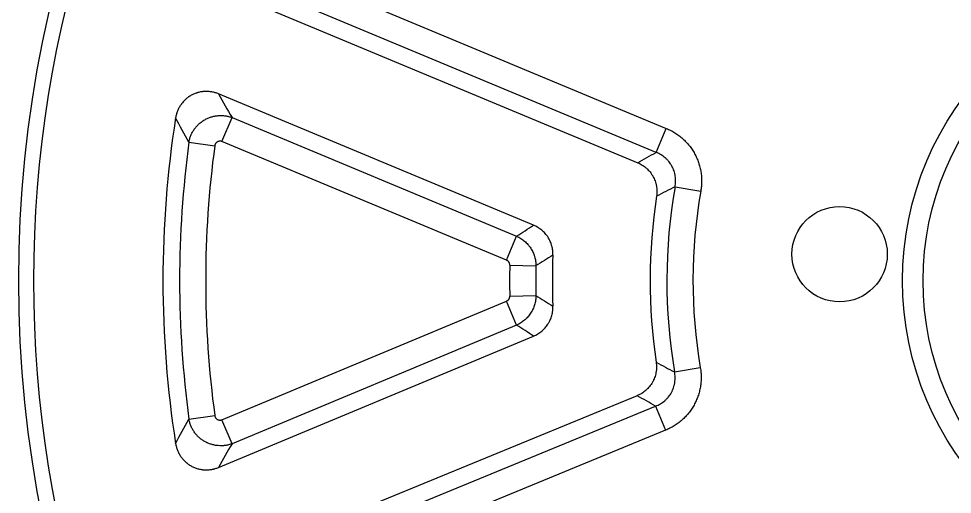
# Model space of a CAD drawing. Header units: millimetres. Extents: x -5 to 579, y 15 to 400.
# Drawn here: x 13.5 to 101.6, y 126.1 to 171.1 of the extents above; entities that cross this region are included whole.
import ezdxf

# ---------------------------------------------------------------- set-up
doc = ezdxf.new("R2010")
doc.units = ezdxf.units.MM
doc.layers.add('1', color=7, linetype='Continuous', true_color=0xffffff)

msp = doc.modelspace()

# ---------------------------------------------------------------- linework, layer by layer
at = {"layer": '1'}
for p, q in [((36.579, 176.588), (74.625, 160.718)), ((73.677, 158.446), (35.631, 174.316)), ((33.671, 173.427), (71.921, 157.472)), ((62.099, 151.565), (32.358, 163.971)), ((32.675, 159.465), (33.623, 161.737)), ((33.623, 161.737), (60.492, 150.529)), ((73.677, 158.446), (74.625, 160.718)), ((29.558, 159.407), (31.998, 159.076)), ((59.544, 148.257), (32.675, 159.465)), ((75.449, 155.208), (77.874, 154.782)), ((59.544, 148.257), (60.492, 150.529)), ((59.847, 147.792), (62.308, 147.737)), ((59.847, 144.865), (62.308, 144.92)), ((32.675, 133.192), (59.544, 144.4)), ((60.492, 142.128), (59.544, 144.4)), ((60.492, 142.128), (33.623, 130.92)), ((32.358, 128.686), (62.099, 141.091)), ((75.406, 137.7), (77.833, 138.114)), ((71.866, 135.454), (33.538, 119.689)), ((35.493, 118.79), (73.617, 134.471)), ((73.617, 134.471), (74.554, 132.194)), ((29.558, 133.25), (31.998, 133.58)), ((33.623, 130.92), (32.675, 133.192)), ((74.554, 132.194), (36.43, 116.513))]:
    msp.add_line(p, q, dxfattribs=at)
for centre, radius in [((125.984, 146.328), 112.5), ((125.984, 146.328), 29.056), ((125.984, 146.328), 27.116), ((90.984, 148.828), 4.5)]:
    msp.add_circle(centre, radius, dxfattribs=at)
for radius, start, end in [(111.102, 161.78034, 198.21966), (98.884, 171.05475, 188.94525), (97.309, 172.27576, 187.72424), (94.847, 172.27576, 187.72424), (51.309, 170.0342, 189.68117), (52.884, 171.33085, 188.38452), (48.847, 170.0342, 189.68117), (62.116, 177.78899, 182.21101), (66.153, 178.73266, 181.26734), (63.691, 178.73266, 181.26734)]:
    msp.add_arc((125.984, 146.328), radius, start, end, dxfattribs=at)
for points, knots in [([(32.358, 163.971), (32.254, 164.015), (32.044, 164.089), (31.827, 164.14), (31.608, 164.179), (31.497, 164.193), (31.357, 164.202), (31.329, 164.203), (31.272, 164.206), (31.188, 164.207), (31.105, 164.206), (30.938, 164.198), (30.828, 164.186), (30.608, 164.15), (30.499, 164.126), (30.364, 164.087), (30.337, 164.079), (30.283, 164.062), (30.203, 164.036), (30.125, 164.006), (29.971, 163.942), (29.871, 163.894), (29.677, 163.785), (29.582, 163.725), (29.445, 163.626), (29.401, 163.592), (29.314, 163.521), (29.272, 163.485), (29.148, 163.372), (29.071, 163.293), (28.961, 163.166), (28.908, 163.102), (28.858, 163.034), (28.825, 162.989), (28.808, 162.966), (28.729, 162.85), (28.671, 162.754), (28.567, 162.558), (28.52, 162.456), (28.459, 162.301), (28.43, 162.222), (28.405, 162.142), (28.388, 162.088), (28.381, 162.061), (28.344, 161.925), (28.32, 161.815), (28.303, 161.704)], [0, 0, 0, 0, 0.0625, 0.125, 0.125, 0.1875, 0.1875, 0.203125, 0.203125, 0.21875, 0.25, 0.25, 0.3125, 0.3125, 0.375, 0.375, 0.390625, 0.390625, 0.40625, 0.4375, 0.4375, 0.5, 0.5, 0.5625, 0.5625, 0.59375, 0.59375, 0.625, 0.625, 0.6875, 0.6875, 0.71875, 0.734375, 0.734375, 0.75, 0.75, 0.8125, 0.8125, 0.875, 0.875, 0.90625, 0.921875, 0.921875, 0.9375, 0.9375, 1, 1, 1, 1]), ([(29.558, 159.407), (29.577, 159.517), (29.601, 159.625), (29.647, 159.785), (29.664, 159.839), (29.701, 159.944), (29.721, 159.996), (29.784, 160.149), (29.88, 160.348), (29.998, 160.537), (30.079, 160.652), (30.095, 160.674), (30.129, 160.72), (30.18, 160.786), (30.234, 160.85), (30.344, 160.976), (30.5, 161.134), (30.674, 161.276), (30.788, 161.359), (30.811, 161.375), (30.858, 161.407), (30.928, 161.454), (30.999, 161.497), (31.145, 161.58), (31.244, 161.63), (31.449, 161.719), (31.554, 161.759), (31.769, 161.826), (31.878, 161.853), (32.096, 161.895), (32.206, 161.91), (32.428, 161.929), (32.539, 161.932), (32.707, 161.927), (32.763, 161.924), (32.873, 161.915), (32.928, 161.908), (33.093, 161.885), (33.201, 161.864), (33.414, 161.81), (33.519, 161.776), (33.623, 161.737)], [0, 0, 0, 0, 0.0625, 0.0625, 0.09375, 0.09375, 0.125, 0.125, 0.1875, 0.25, 0.25, 0.265625, 0.265625, 0.28125, 0.3125, 0.3125, 0.375, 0.4375, 0.4375, 0.453125, 0.453125, 0.46875, 0.5, 0.5, 0.5625, 0.5625, 0.625, 0.625, 0.6875, 0.6875, 0.75, 0.75, 0.8125, 0.8125, 0.84375, 0.84375, 0.875, 0.875, 0.9375, 0.9375, 1, 1, 1, 1]), ([(74.625, 160.718), (74.767, 160.659), (75.044, 160.53), (75.439, 160.303), (75.689, 160.131), (75.932, 159.948), (76.05, 159.851), (76.279, 159.646), (76.389, 159.539), (76.598, 159.317), (76.796, 159.088), (76.975, 158.842), (77.101, 158.652), (77.142, 158.588), (77.221, 158.457), (77.26, 158.39), (77.37, 158.188), (77.438, 158.051), (77.561, 157.772), (77.671, 157.49), (77.757, 157.199), (77.832, 156.903), (77.862, 156.754), (77.912, 156.45), (77.93, 156.298), (77.953, 155.995), (77.963, 155.691), (77.941, 155.236), (77.901, 154.933), (77.874, 154.782)], [0, 0, 0, 0, 0.0625, 0.125, 0.1875, 0.1875, 0.25, 0.25, 0.3125, 0.3125, 0.375, 0.4375, 0.4375, 0.46875, 0.46875, 0.5, 0.5, 0.5625, 0.5625, 0.625, 0.6875, 0.6875, 0.75, 0.75, 0.8125, 0.8125, 0.875, 0.9375, 1, 1, 1, 1]), ([(32.675, 159.465), (32.64, 159.479), (32.604, 159.49), (32.549, 159.5), (32.53, 159.502), (32.492, 159.504), (32.473, 159.504), (32.417, 159.501), (32.38, 159.495), (32.307, 159.474), (32.272, 159.459), (32.224, 159.431), (32.208, 159.421), (32.177, 159.398), (32.148, 159.374), (32.122, 159.347), (32.104, 159.325), (32.098, 159.318), (32.087, 159.302), (32.082, 159.295), (32.056, 159.255), (32.039, 159.222), (32.019, 159.169), (32.013, 159.151), (32.004, 159.114), (32, 159.095), (31.998, 159.076)], [0, 0, 0, 0, 0.125, 0.125, 0.1875, 0.1875, 0.25, 0.25, 0.375, 0.375, 0.5, 0.5, 0.5625, 0.5625, 0.625, 0.6875, 0.6875, 0.71875, 0.71875, 0.75, 0.75, 0.875, 0.875, 0.9375, 0.9375, 1, 1, 1, 1]), ([(75.449, 155.208), (75.482, 155.373), (75.5, 155.538), (75.509, 155.871), (75.499, 156.037), (75.468, 156.246), (75.461, 156.288), (75.445, 156.37), (75.436, 156.411), (75.407, 156.533), (75.384, 156.613), (75.305, 156.85), (75.239, 157.003), (75.137, 157.189), (75.116, 157.226), (75.072, 157.298), (75.05, 157.333), (74.98, 157.437), (74.881, 157.571), (74.771, 157.696), (74.683, 157.787), (74.654, 157.816), (74.593, 157.874), (74.562, 157.902), (74.402, 158.041), (74.267, 158.139), (73.983, 158.31), (73.833, 158.384), (73.677, 158.446)], [0, 0, 0, 0, 0.125, 0.125, 0.25, 0.25, 0.28125, 0.28125, 0.3125, 0.3125, 0.375, 0.375, 0.5, 0.5, 0.53125, 0.53125, 0.5625, 0.5625, 0.625, 0.6875, 0.6875, 0.71875, 0.71875, 0.75, 0.75, 0.875, 0.875, 1, 1, 1, 1]), ([(71.921, 157.472), (72.073, 157.408), (72.218, 157.333), (72.425, 157.203), (72.493, 157.157), (72.591, 157.084), (72.623, 157.059), (72.687, 157.007), (72.718, 156.98), (72.872, 156.844), (72.985, 156.726), (73.138, 156.536), (73.211, 156.438), (73.289, 156.317), (73.321, 156.265), (73.342, 156.229), (73.352, 156.211), (73.443, 156.05), (73.51, 155.901), (73.593, 155.672), (73.617, 155.594), (73.649, 155.476), (73.658, 155.436), (73.676, 155.356), (73.684, 155.316), (73.721, 155.113), (73.736, 154.951), (73.74, 154.625), (73.729, 154.463), (73.704, 154.3)], [0, 0, 0, 0, 0.125, 0.125, 0.1875, 0.1875, 0.21875, 0.21875, 0.25, 0.25, 0.375, 0.375, 0.4375, 0.46875, 0.484375, 0.484375, 0.5, 0.5, 0.625, 0.625, 0.6875, 0.6875, 0.71875, 0.71875, 0.75, 0.75, 0.875, 0.875, 1, 1, 1, 1]), ([(63.914, 148.725), (63.92, 148.875), (63.909, 149.174), (63.854, 149.467), (63.805, 149.648), (63.795, 149.684), (63.772, 149.756), (63.737, 149.863), (63.696, 149.967), (63.605, 150.171), (63.535, 150.302), (63.435, 150.46), (63.414, 150.491), (63.371, 150.552), (63.349, 150.583), (63.282, 150.673), (63.234, 150.731), (63.087, 150.9), (62.98, 151.004), (62.809, 151.147), (62.75, 151.193), (62.658, 151.259), (62.627, 151.28), (62.565, 151.322), (62.533, 151.342), (62.372, 151.439), (62.239, 151.507), (62.099, 151.565)], [0, 0, 0, 0, 0.125, 0.25, 0.25, 0.28125, 0.28125, 0.3125, 0.375, 0.375, 0.5, 0.5, 0.53125, 0.53125, 0.5625, 0.5625, 0.625, 0.625, 0.75, 0.75, 0.8125, 0.8125, 0.84375, 0.84375, 0.875, 0.875, 1, 1, 1, 1]), ([(60.492, 150.529), (60.627, 150.47), (60.757, 150.401), (60.945, 150.284), (61.006, 150.242), (61.125, 150.155), (61.183, 150.11), (61.35, 149.967), (61.454, 149.865), (61.576, 149.727), (61.599, 149.699), (61.646, 149.642), (61.669, 149.613), (61.736, 149.524), (61.778, 149.464), (61.898, 149.279), (61.969, 149.151), (62.061, 148.951), (62.089, 148.883), (62.128, 148.78), (62.14, 148.745), (62.164, 148.675), (62.175, 148.639), (62.227, 148.463), (62.258, 148.32), (62.299, 148.031), (62.309, 147.885), (62.308, 147.737)], [0, 0, 0, 0, 0.125, 0.125, 0.1875, 0.1875, 0.25, 0.25, 0.375, 0.375, 0.40625, 0.40625, 0.4375, 0.4375, 0.5, 0.5, 0.625, 0.625, 0.6875, 0.6875, 0.71875, 0.71875, 0.75, 0.75, 0.875, 0.875, 1, 1, 1, 1]), ([(59.847, 147.792), (59.847, 147.816), (59.845, 147.865), (59.835, 147.913), (59.825, 147.949), (59.821, 147.961), (59.813, 147.984), (59.808, 147.995), (59.793, 148.029), (59.781, 148.05), (59.754, 148.091), (59.739, 148.111), (59.707, 148.148), (59.689, 148.165), (59.661, 148.188), (59.651, 148.196), (59.631, 148.21), (59.621, 148.217), (59.589, 148.236), (59.567, 148.247), (59.544, 148.257)], [0, 0, 0, 0, 0.125, 0.25, 0.25, 0.3125, 0.3125, 0.375, 0.375, 0.5, 0.5, 0.625, 0.625, 0.75, 0.75, 0.8125, 0.8125, 0.875, 0.875, 1, 1, 1, 1]), ([(59.544, 144.4), (59.567, 144.409), (59.611, 144.432), (59.651, 144.46), (59.679, 144.484), (59.688, 144.492), (59.706, 144.509), (59.715, 144.518), (59.739, 144.545), (59.754, 144.565), (59.781, 144.606), (59.793, 144.628), (59.813, 144.672), (59.821, 144.695), (59.832, 144.731), (59.834, 144.743), (59.839, 144.767), (59.841, 144.779), (59.846, 144.816), (59.847, 144.84), (59.847, 144.865)], [0, 0, 0, 0, 0.125, 0.25, 0.25, 0.3125, 0.3125, 0.375, 0.375, 0.5, 0.5, 0.625, 0.625, 0.75, 0.75, 0.8125, 0.8125, 0.875, 0.875, 1, 1, 1, 1]), ([(62.308, 144.92), (62.309, 144.772), (62.299, 144.625), (62.268, 144.406), (62.254, 144.333), (62.223, 144.189), (62.205, 144.118), (62.143, 143.908), (62.091, 143.771), (62.014, 143.604), (61.998, 143.571), (61.965, 143.505), (61.947, 143.472), (61.894, 143.375), (61.856, 143.312), (61.735, 143.127), (61.647, 143.011), (61.502, 142.846), (61.451, 142.792), (61.372, 142.715), (61.345, 142.689), (61.291, 142.64), (61.263, 142.615), (61.122, 142.496), (61.004, 142.41), (60.757, 142.255), (60.627, 142.187), (60.492, 142.128)], [0, 0, 0, 0, 0.125, 0.125, 0.1875, 0.1875, 0.25, 0.25, 0.375, 0.375, 0.40625, 0.40625, 0.4375, 0.4375, 0.5, 0.5, 0.625, 0.625, 0.6875, 0.6875, 0.71875, 0.71875, 0.75, 0.75, 0.875, 0.875, 1, 1, 1, 1]), ([(62.099, 141.091), (62.239, 141.149), (62.505, 141.285), (62.747, 141.458), (62.891, 141.578), (62.919, 141.603), (62.975, 141.653), (63.057, 141.731), (63.134, 141.812), (63.282, 141.979), (63.371, 142.098), (63.472, 142.255), (63.492, 142.287), (63.53, 142.352), (63.548, 142.385), (63.602, 142.484), (63.634, 142.552), (63.725, 142.756), (63.775, 142.897), (63.833, 143.112), (63.85, 143.185), (63.871, 143.296), (63.877, 143.333), (63.889, 143.407), (63.893, 143.445), (63.915, 143.631), (63.92, 143.781), (63.914, 143.932)], [0, 0, 0, 0, 0.125, 0.25, 0.25, 0.28125, 0.28125, 0.3125, 0.375, 0.375, 0.5, 0.5, 0.53125, 0.53125, 0.5625, 0.5625, 0.625, 0.625, 0.75, 0.75, 0.8125, 0.8125, 0.84375, 0.84375, 0.875, 0.875, 1, 1, 1, 1]), ([(73.665, 138.617), (73.689, 138.454), (73.7, 138.291), (73.695, 138.046), (73.69, 137.965), (73.678, 137.843), (73.673, 137.802), (73.662, 137.721), (73.655, 137.68), (73.617, 137.478), (73.574, 137.321), (73.491, 137.092), (73.46, 137.016), (73.408, 136.905), (73.381, 136.85), (73.352, 136.795), (73.333, 136.759), (73.323, 136.741), (73.231, 136.58), (73.139, 136.446), (72.985, 136.257), (72.904, 136.166), (72.817, 136.079), (72.757, 136.022), (72.727, 135.995), (72.572, 135.859), (72.441, 135.762), (72.164, 135.591), (72.019, 135.517), (71.866, 135.454)], [0, 0, 0, 0, 0.125, 0.125, 0.1875, 0.1875, 0.21875, 0.21875, 0.25, 0.25, 0.375, 0.375, 0.4375, 0.4375, 0.46875, 0.484375, 0.484375, 0.5, 0.5, 0.625, 0.625, 0.6875, 0.71875, 0.71875, 0.75, 0.75, 0.875, 0.875, 1, 1, 1, 1]), ([(73.617, 134.471), (73.774, 134.532), (73.924, 134.605), (74.209, 134.775), (74.345, 134.872), (74.505, 135.01), (74.536, 135.038), (74.597, 135.096), (74.627, 135.125), (74.715, 135.215), (74.77, 135.277), (74.928, 135.471), (75.022, 135.609), (75.125, 135.794), (75.144, 135.832), (75.182, 135.907), (75.199, 135.945), (75.25, 136.06), (75.311, 136.215), (75.357, 136.375), (75.387, 136.497), (75.396, 136.538), (75.412, 136.62), (75.42, 136.662), (75.451, 136.87), (75.462, 137.037), (75.455, 137.369), (75.437, 137.535), (75.406, 137.7)], [0, 0, 0, 0, 0.125, 0.125, 0.25, 0.25, 0.28125, 0.28125, 0.3125, 0.3125, 0.375, 0.375, 0.5, 0.5, 0.53125, 0.53125, 0.5625, 0.5625, 0.625, 0.6875, 0.6875, 0.71875, 0.71875, 0.75, 0.75, 0.875, 0.875, 1, 1, 1, 1]), ([(77.833, 138.114), (77.859, 137.962), (77.897, 137.659), (77.917, 137.204), (77.906, 136.901), (77.881, 136.597), (77.862, 136.446), (77.811, 136.142), (77.78, 135.993), (77.704, 135.698), (77.616, 135.407), (77.504, 135.125), (77.411, 134.916), (77.378, 134.847), (77.31, 134.711), (77.274, 134.643), (77.163, 134.441), (77.003, 134.18), (76.733, 133.813), (76.534, 133.585), (76.324, 133.364), (76.214, 133.258), (75.984, 133.054), (75.865, 132.958), (75.621, 132.776), (75.37, 132.605), (74.974, 132.38), (74.696, 132.252), (74.554, 132.194)], [0, 0, 0, 0, 0.0625, 0.125, 0.1875, 0.1875, 0.25, 0.25, 0.3125, 0.3125, 0.375, 0.4375, 0.4375, 0.46875, 0.46875, 0.5, 0.5, 0.5625, 0.625, 0.6875, 0.6875, 0.75, 0.75, 0.8125, 0.8125, 0.875, 0.9375, 1, 1, 1, 1]), ([(33.623, 130.92), (33.519, 130.88), (33.413, 130.847), (33.252, 130.806), (33.197, 130.793), (33.088, 130.772), (33.033, 130.763), (32.869, 130.74), (32.648, 130.722), (32.426, 130.728), (32.286, 130.74), (32.258, 130.743), (32.202, 130.749), (32.119, 130.759), (32.036, 130.773), (31.872, 130.805), (31.764, 130.833), (31.552, 130.899), (31.447, 130.938), (31.317, 130.995), (31.292, 131.006), (31.241, 131.03), (31.165, 131.067), (31.091, 131.107), (30.946, 131.19), (30.852, 131.251), (30.672, 131.382), (30.585, 131.453), (30.419, 131.605), (30.34, 131.685), (30.193, 131.852), (30.125, 131.939), (29.997, 132.121), (29.938, 132.216), (29.857, 132.363), (29.832, 132.413), (29.784, 132.513), (29.761, 132.563), (29.698, 132.717), (29.662, 132.821), (29.601, 133.032), (29.577, 133.14), (29.558, 133.25)], [0, 0, 0, 0, 0.0625, 0.0625, 0.09375, 0.09375, 0.125, 0.125, 0.1875, 0.25, 0.25, 0.265625, 0.265625, 0.28125, 0.3125, 0.3125, 0.375, 0.375, 0.4375, 0.4375, 0.453125, 0.453125, 0.46875, 0.5, 0.5, 0.5625, 0.5625, 0.625, 0.625, 0.6875, 0.6875, 0.75, 0.75, 0.8125, 0.8125, 0.84375, 0.84375, 0.875, 0.875, 0.9375, 0.9375, 1, 1, 1, 1]), ([(31.998, 133.58), (32.003, 133.543), (32.012, 133.506), (32.032, 133.454), (32.039, 133.436), (32.056, 133.402), (32.066, 133.386), (32.097, 133.339), (32.121, 133.31), (32.176, 133.258), (32.206, 133.236), (32.255, 133.208), (32.272, 133.199), (32.307, 133.184), (32.343, 133.172), (32.379, 133.163), (32.407, 133.158), (32.416, 133.157), (32.435, 133.155), (32.445, 133.154), (32.492, 133.152), (32.529, 133.154), (32.585, 133.164), (32.603, 133.168), (32.64, 133.179), (32.658, 133.185), (32.675, 133.192)], [0, 0, 0, 0, 0.125, 0.125, 0.1875, 0.1875, 0.25, 0.25, 0.375, 0.375, 0.5, 0.5, 0.5625, 0.5625, 0.625, 0.6875, 0.6875, 0.71875, 0.71875, 0.75, 0.75, 0.875, 0.875, 0.9375, 0.9375, 1, 1, 1, 1]), ([(28.303, 130.953), (28.32, 130.842), (28.367, 130.623), (28.437, 130.412), (28.518, 130.205), (28.565, 130.103), (28.631, 129.979), (28.644, 129.954), (28.672, 129.905), (28.714, 129.833), (28.76, 129.762), (28.854, 129.624), (28.921, 129.536), (29.067, 129.368), (29.145, 129.288), (29.249, 129.193), (29.27, 129.174), (29.312, 129.137), (29.376, 129.083), (29.443, 129.032), (29.578, 128.934), (29.672, 128.875), (29.866, 128.766), (29.966, 128.717), (30.122, 128.652), (30.175, 128.632), (30.281, 128.595), (30.334, 128.578), (30.494, 128.532), (30.603, 128.508), (30.768, 128.481), (30.823, 128.473), (30.906, 128.464), (30.934, 128.461), (30.99, 128.457), (31.018, 128.455), (31.159, 128.448), (31.271, 128.449), (31.493, 128.463), (31.603, 128.477), (31.768, 128.506), (31.823, 128.517), (31.905, 128.536), (31.932, 128.543), (31.986, 128.557), (32.013, 128.565), (32.148, 128.605), (32.254, 128.642), (32.358, 128.686)], [0, 0, 0, 0, 0.0625, 0.125, 0.125, 0.1875, 0.1875, 0.203125, 0.203125, 0.21875, 0.25, 0.25, 0.3125, 0.3125, 0.375, 0.375, 0.390625, 0.390625, 0.40625, 0.4375, 0.4375, 0.5, 0.5, 0.5625, 0.5625, 0.59375, 0.59375, 0.625, 0.625, 0.6875, 0.6875, 0.71875, 0.71875, 0.734375, 0.734375, 0.75, 0.75, 0.8125, 0.8125, 0.875, 0.875, 0.90625, 0.90625, 0.921875, 0.921875, 0.9375, 0.9375, 1, 1, 1, 1])]:
    msp.add_open_spline(points, degree=3, knots=knots, dxfattribs=at)
for points in [[(32.358, 163.971), (32.773, 163.229), (33.195, 162.484), (33.623, 161.737)], [(29.558, 159.407), (29.133, 160.176), (28.714, 160.941), (28.303, 161.704)], [(71.921, 157.472), (72.502, 157.798), (73.087, 158.123), (73.677, 158.446)], [(75.449, 155.208), (74.864, 154.908), (74.282, 154.605), (73.704, 154.3)], [(60.492, 150.529), (61.025, 150.876), (61.561, 151.221), (62.099, 151.565)], [(63.914, 148.725), (63.376, 148.397), (62.841, 148.068), (62.308, 147.737)], [(62.308, 144.92), (62.841, 144.589), (63.376, 144.26), (63.914, 143.932)], [(62.099, 141.091), (61.561, 141.435), (61.025, 141.781), (60.492, 142.128)], [(73.665, 138.617), (74.241, 138.309), (74.822, 138.003), (75.406, 137.7)], [(73.617, 134.471), (73.029, 134.797), (72.446, 135.124), (71.866, 135.454)], [(28.303, 130.953), (28.714, 131.716), (29.133, 132.481), (29.558, 133.25)], [(33.623, 130.92), (33.195, 130.173), (32.773, 129.428), (32.358, 128.685)]]:
    msp.add_open_spline(points, degree=3, dxfattribs=at)

doc.saveas('drawing.dxf')
